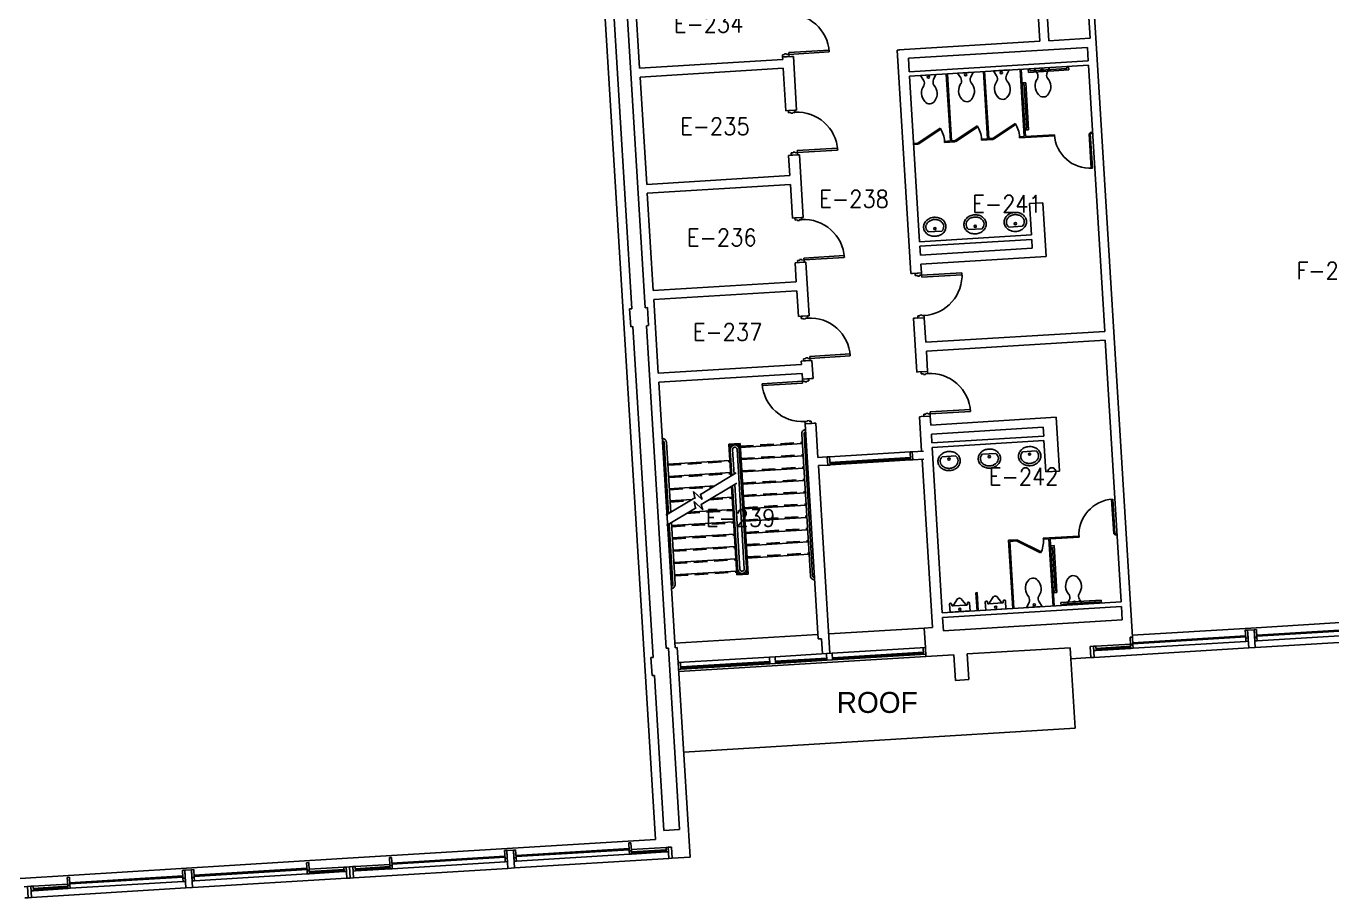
# Model space of a CAD drawing. Header units: inches. Extents: x 0 to 15110, y -1099 to 7181.
# Drawn here: x 8806 to 9971, y 5252 to 6030 of the extents above; entities that cross this region are included whole.
import ezdxf
from ezdxf.enums import TextEntityAlignment as Align

# ---------------------------------------------------------------- set-up
doc = ezdxf.new("R2010")
doc.units = ezdxf.units.IN
doc.header["$LTSCALE"] = 48
doc.header["$MEASUREMENT"] = 0
doc.linetypes.add('HIDDEN', pattern=[0.375, 0.25, -0.125])
doc.layers.get('0').update_dxf_attribs({"linetype": 'CONTINUOUS'})
for name, color, linetype in [('A-DOOR', 5, 'CONTINUOUS'), ('A-FLOR-STRS', 4, 'CONTINUOUS'), ('A-FURN', 6, 'CONTINUOUS'), ('A-GLAZ', 1, 'CONTINUOUS'), ('A-GLAZ-DETL', 5, 'CONTINUOUS'), ('A-ROOF', 5, 'CONTINUOUS'), ('A-TEXT', 3, 'CONTINUOUS'), ('A-WALL', 7, 'CONTINUOUS'), ('A-WALL-SILL', 3, 'CONTINUOUS'), ('SP-RMNO', 7, 'CONTINUOUS'), ('SP-ROOM', 7, 'CONTINUOUS'), ('SP-ROOMF', 7, 'CONTINUOUS')]:
    doc.layers.add(name, color=color, linetype=linetype)
doc.layers.get('0').off()
doc.layers.get('SP-ROOM').off()
doc.layers.get('SP-ROOMF').off()
doc.styles.add('ARCH', font='arch.shx')
doc.styles.add('ROMANS', font='ROMANS', dxfattribs={"width": 0.78})

# ---------------------------------------------------------------- blocks, each defined once
blk = doc.blocks.new('FMGRM1')
at = {"style": 'ROMANS', "width": 0.9}
for tag, p in [('DATA1', (0, -0.284)), ('DATA2', (0, -0.443)), ('DATA3', (0, -0.602)), ('DATA4', (0, -0.762)), ('DATA5', (0, -0.921))]:
    blk.add_attdef(tag, text='', height=0.117, dxfattribs=at).set_placement(p, align=Align.CENTER)
at = {"layer": 'SP-RMNO', "style": 'ROMANS', "width": 0.9}
blk.add_attdef('RMNUMB', text='', height=0.16, dxfattribs=at).set_placement((0, 0), align=Align.MIDDLE)

msp = doc.modelspace()

# ---------------------------------------------------------------- linework, layer by layer
at = {"layer": 'A-DOOR', "linetype": 'Continuous'}
for p, q in [((9481, 6004.7), (9482.9, 6004.8)), ((9481.1, 6002.7), (9481, 6004.7)), ((9486.8, 6003), (9481.1, 6002.7)), ((9482.8, 6005.4), (9484.7, 6005.5)), ((9482.9, 6004.8), (9482.8, 6005.4)), ((9484.7, 6005.5), (9484.8, 6004.9)), ((9484.8, 6004.9), (9486.7, 6005)), ((9522.5, 6008.9), (9486.6, 6006.7)), ((9486.6, 6006.7), (9486.7, 6005)), ((9486.7, 6005), (9522.6, 6007.2)), ((9486.7, 6005), (9486.8, 6003)), ((9522.6, 6007.2), (9522.5, 6008.9)), ((9492, 5955.2), (9486.3, 5954.9)), ((9486.3, 5954.9), (9486.4, 5952.9)), ((9486.4, 5952.9), (9488.3, 5953)), ((9488.3, 5953), (9488.3, 5952.4)), ((9488.3, 5952.4), (9490.2, 5952.5)), ((9490.2, 5953.1), (9492.1, 5953.2)), ((9490.2, 5952.5), (9490.2, 5953.1)), ((9492.1, 5953.2), (9492, 5955.2)), ((9601.7, 5925.9), (9621.7, 5939.1)), ((9602.2, 5925), (9622.3, 5938.3)), ((9634.7, 5927.9), (9654.7, 5941.1)), ((9635.3, 5927.1), (9655.3, 5940.3)), ((9668.6, 5930), (9688.6, 5943.2)), ((9669.1, 5929.1), (9689.1, 5942.4)), ((9755.7, 5934.3), (9754.7, 5934.2)), ((9756.6, 5903.3), (9754.7, 5934.2)), ((9757.6, 5903.4), (9755.7, 5934.3)), ((9530.1, 5921.2), (9494.2, 5919.1)), ((9530.2, 5919.5), (9530.1, 5921.2)), ((9602.2, 5925), (9601.7, 5925.9)), ((9635.3, 5927.1), (9634.7, 5927.9)), ((9669.1, 5929.1), (9668.6, 5930)), ((9488.6, 5917), (9490.5, 5917.1)), ((9488.7, 5915), (9488.6, 5917)), ((9494.4, 5915.3), (9488.7, 5915)), ((9490.5, 5917.7), (9492.3, 5917.8)), ((9490.5, 5917.1), (9490.5, 5917.7)), ((9492.3, 5917.8), (9492.4, 5917.2)), ((9492.4, 5917.2), (9494.3, 5917.3)), ((9494.2, 5919.1), (9494.3, 5917.3)), ((9494.3, 5917.3), (9530.2, 5919.5)), ((9494.3, 5917.3), (9494.4, 5915.3)), ((9497.9, 5859.4), (9492.1, 5859.1)), ((9492.1, 5859.1), (9492.2, 5857.1)), ((9492.2, 5857.1), (9494.2, 5857.2)), ((9494.2, 5857.2), (9494.2, 5856.6)), ((9494.2, 5856.6), (9496.1, 5856.7)), ((9496, 5857.3), (9498, 5857.4)), ((9496.1, 5856.7), (9496, 5857.3)), ((9498, 5857.4), (9497.9, 5859.4)), ((9494.4, 5821.1), (9496.4, 5821.2)), ((9494.6, 5819.1), (9494.4, 5821.1)), ((9500.3, 5819.5), (9494.6, 5819.1)), ((9496.3, 5821.9), (9498.2, 5822)), ((9496.4, 5821.2), (9496.3, 5821.9)), ((9498.2, 5822), (9498.2, 5821.4)), ((9498.2, 5821.4), (9500.2, 5821.5)), ((9536, 5825.4), (9500.1, 5823.2)), ((9500.1, 5823.2), (9500.2, 5821.5)), ((9500.2, 5821.5), (9536.1, 5823.7)), ((9500.2, 5821.5), (9500.3, 5819.5)), ((9536.1, 5823.7), (9536, 5825.4)), ((9605.1, 5809.9), (9599.3, 5809.5)), ((9599.3, 5809.5), (9599.5, 5807.5)), ((9599.5, 5807.5), (9601.4, 5807.6)), ((9601.4, 5807.6), (9601.4, 5807)), ((9601.4, 5807), (9603.3, 5807.1)), ((9603.3, 5807.8), (9605.2, 5807.9)), ((9603.3, 5807.1), (9603.3, 5807.8)), ((9605.2, 5807.9), (9605.1, 5809.9)), ((9605.2, 5807.9), (9641.1, 5810.1)), ((9605.3, 5806.1), (9605.2, 5807.9)), ((9641.2, 5808.3), (9605.3, 5806.1)), ((9641.1, 5810.1), (9641.2, 5808.3)), ((9503.2, 5771.6), (9497.5, 5771.2)), ((9497.5, 5771.2), (9497.6, 5769.2)), ((9501.4, 5769.5), (9503.3, 5769.6)), ((9501.5, 5768.8), (9501.4, 5769.5)), ((9503.3, 5769.6), (9503.2, 5771.6)), ((9601.7, 5771.6), (9603.6, 5771.7)), ((9601.8, 5769.6), (9601.7, 5771.6)), ((9607.5, 5769.9), (9601.8, 5769.6)), ((9603.6, 5772.3), (9605.4, 5772.4)), ((9603.6, 5771.7), (9603.6, 5772.3)), ((9605.4, 5772.4), (9605.5, 5771.8)), ((9605.5, 5771.8), (9607.4, 5771.9)), ((9607.4, 5771.9), (9607.5, 5769.9)), ((9497.6, 5769.2), (9499.5, 5769.3)), ((9499.5, 5769.3), (9499.6, 5768.7)), ((9499.6, 5768.7), (9501.5, 5768.8)), ((9541.4, 5737.6), (9505.4, 5735.4)), ((9505.4, 5735.4), (9505.5, 5733.6)), ((9505.5, 5733.6), (9541.5, 5735.8)), ((9541.5, 5735.8), (9541.4, 5737.6)), ((9499.8, 5733.3), (9501.7, 5733.4)), ((9499.9, 5731.3), (9499.8, 5733.3)), ((9505.7, 5731.7), (9499.9, 5731.3)), ((9501.7, 5734), (9503.6, 5734.2)), ((9501.7, 5733.4), (9501.7, 5734)), ((9503.6, 5734.2), (9503.6, 5733.5)), ((9503.6, 5733.5), (9505.5, 5733.6)), ((9505.5, 5733.6), (9505.7, 5731.7)), ((9498.8, 5713.2), (9462.8, 5711)), ((9463, 5709.3), (9498.9, 5711.4)), ((9498.7, 5715.2), (9504.4, 5715.5)), ((9498.8, 5713.2), (9498.7, 5715.2)), ((9500.7, 5713.3), (9498.8, 5713.2)), ((9498.9, 5711.4), (9498.8, 5713.2)), ((9500.8, 5712.7), (9500.7, 5713.3)), ((9502.6, 5712.8), (9500.8, 5712.7)), ((9504.5, 5713.5), (9502.6, 5713.4)), ((9502.6, 5713.4), (9502.6, 5712.8)), ((9504.4, 5715.5), (9504.5, 5713.5)), ((9610.4, 5722), (9604.7, 5721.7)), ((9604.7, 5721.7), (9604.8, 5719.7)), ((9604.8, 5719.7), (9606.8, 5719.8)), ((9606.8, 5719.8), (9606.8, 5719.2)), ((9606.8, 5719.2), (9608.7, 5719.3)), ((9608.6, 5719.9), (9610.6, 5720)), ((9608.7, 5719.3), (9608.6, 5719.9)), ((9610.6, 5720), (9610.4, 5722)), ((9462.8, 5711), (9463, 5709.3)), ((9648.6, 5688), (9612.7, 5685.8)), ((9648.7, 5686.3), (9648.6, 5688)), ((9502.9, 5677.4), (9501, 5677.3)), ((9501, 5677.3), (9501.1, 5675.3)), ((9504.7, 5678.1), (9502.9, 5678)), ((9502.9, 5678), (9502.9, 5677.4)), ((9504.8, 5677.5), (9504.7, 5678.1)), ((9506.7, 5677.6), (9504.8, 5677.5)), ((9506.8, 5675.6), (9506.7, 5677.6)), ((9607, 5683.7), (9609, 5683.9)), ((9607.2, 5681.8), (9607, 5683.7)), ((9612.9, 5682.1), (9607.2, 5681.8)), ((9608.9, 5684.5), (9610.8, 5684.6)), ((9609, 5683.9), (9608.9, 5684.5)), ((9610.8, 5684.6), (9610.8, 5684)), ((9610.8, 5684), (9612.8, 5684.1)), ((9612.7, 5685.8), (9612.8, 5684.1)), ((9612.8, 5684.1), (9648.7, 5686.3)), ((9612.8, 5684.1), (9612.9, 5682.1)), ((9501.1, 5675.3), (9506.8, 5675.6)), ((9774.7, 5607.8), (9776.6, 5576.9)), ((9775.7, 5607.9), (9777.6, 5577)), ((9690.3, 5571.5), (9689.9, 5570.6)), ((9690.3, 5571.5), (9711.8, 5560.8)), ((9777.6, 5577), (9776.6, 5576.9)), ((9689.9, 5570.6), (9711.4, 5559.9))]:
    msp.add_line(p, q, dxfattribs=at)
for centre, radius, start, end in [((9601.7, 5925.9), 24, 3.5, 33.5), ((9634.7, 5927.9), 24, 3.5, 33.5), ((9668.6, 5930), 24, 3.5, 33.5), ((9755.6, 5935.3), 32, 183.5037, 273.5), ((9777.6, 5576), 32, 93.5, 183.4963)]:
    msp.add_arc(centre, radius, start, end, dxfattribs=at)
at = {"layer": 'A-DOOR', "linetype": 'Continuous', "extrusion": (0, 0, -1)}
msp.add_ellipse((9486.7, 6005), major_axis=(-25.5, 25.5), ratio=1, start_param=0.724312, end_param=2.295108, dxfattribs=at)
at = {"layer": 'A-DOOR', "linetype": 'Continuous'}
for centre, major_axis, ratio, start_param, end_param in [((9494.3, 5917.3), (25.5, 25.5), 1, 5.558874, 7.12967), ((9500.2, 5821.5), (-25.5, 25.5), 1, 3.988077, 5.558874), ((9605.2, 5807.9), (-25.5, 25.5), 1, 2.417281, 3.988077), ((9505.5, 5733.6), (25.5, 25.5), 1, 5.558874, 7.12967), ((9612.8, 5684.1), (-25.5, 25.5), 1, 3.988077, 5.558874), ((9498.8, 5713.2), (25.5, 25.5), 1, 2.417281, 3.988077), ((9689.9, 5570.6), (18.7, -15.1), 0.999688, 0.218166, 0.741765)]:
    msp.add_ellipse(centre, major_axis=major_axis, ratio=ratio, start_param=start_param, end_param=end_param, dxfattribs=at)
at = {"layer": 'A-FLOR-STRS', "linetype": 'Continuous'}
for p, q in [((9498.2, 5666.1), (9505.9, 5539.3)), ((9500.2, 5666.2), (9507.9, 5539.4)), ((9379.3, 5594.9), (9375.4, 5658.6)), ((9381.2, 5596), (9377.4, 5658.7)), ((9443.1, 5657.7), (9433.1, 5657.1)), ((9434.8, 5628.3), (9433.1, 5657.1)), ((9442.1, 5656.6), (9434.1, 5656.1)), ((9435.8, 5628.9), (9434.1, 5656.1)), ((9442.1, 5656.6), (9449.1, 5541.8)), ((9443.1, 5657.7), (9450.2, 5540.9)), ((9443.3, 5654.2), (9498.7, 5657.6)), ((9500.7, 5657.7), (9502.2, 5657.8)), ((9378.6, 5639.2), (9434, 5642.6)), ((9437.7, 5630.1), (9436.4, 5652.3)), ((9440.4, 5652.5), (9446.9, 5545.7)), ((9444, 5643.2), (9499.3, 5646.6)), ((9501.3, 5646.7), (9502.8, 5646.8)), ((9375.1, 5639), (9376.6, 5639.1)), ((9379.2, 5628.2), (9434.6, 5631.6)), ((9439.7, 5631.3), (9407.9, 5612.1)), ((9444.6, 5632.2), (9500, 5635.6)), ((9502, 5635.7), (9503.5, 5635.8)), ((9375.8, 5628), (9377.2, 5628.1)), ((9379.9, 5617.3), (9420.6, 5619.7)), ((9440.3, 5622.2), (9408.4, 5603.1)), ((9440.2, 5540.3), (9435.4, 5619.3)), ((9441.2, 5541.4), (9436.4, 5619.9)), ((9442.9, 5545.5), (9438.3, 5621)), ((9445.3, 5621.3), (9500.7, 5624.6)), ((9502.7, 5624.8), (9504.2, 5624.9)), ((9376.4, 5617), (9377.9, 5617.1)), ((9402.8, 5609), (9376.9, 5593.5)), ((9380.6, 5606.3), (9400.2, 5607.5)), ((9417.5, 5608.5), (9436, 5609.7)), ((9446, 5610.3), (9501.4, 5613.7)), ((9503.4, 5613.8), (9504.9, 5613.9)), ((9377.1, 5606.1), (9378.6, 5606.2)), ((9403.4, 5600), (9377.5, 5584.4)), ((9377.8, 5595.1), (9379.9, 5595.2)), ((9397.2, 5596.3), (9436.7, 5598.7)), ((9446.6, 5599.3), (9502, 5602.7)), ((9504, 5602.8), (9505.5, 5602.9)), ((9378.4, 5584.1), (9379.9, 5584.2)), ((9383.1, 5531.8), (9379.8, 5585.8)), ((9385.1, 5531.9), (9381.8, 5587)), ((9381.9, 5584.3), (9437.3, 5587.7)), ((9447.3, 5588.3), (9502.7, 5591.7)), ((9504.7, 5591.8), (9506.2, 5591.9)), ((9379.1, 5573.1), (9380.6, 5573.2)), ((9382.6, 5573.3), (9438, 5576.7)), ((9448, 5577.3), (9503.4, 5580.7)), ((9505.4, 5580.9), (9506.9, 5580.9)), ((9379.8, 5562.1), (9381.3, 5562.2)), ((9383.3, 5562.4), (9438.7, 5565.8)), ((9448.7, 5566.4), (9504, 5569.7)), ((9506, 5569.9), (9507.5, 5570)), ((9380.5, 5551.2), (9381.9, 5551.3)), ((9383.9, 5551.4), (9439.3, 5554.8)), ((9449.3, 5555.4), (9504.7, 5558.8)), ((9506.7, 5558.9), (9508.2, 5559)), ((9381.1, 5540.2), (9382.6, 5540.3)), ((9384.6, 5540.4), (9440, 5543.8)), ((9440.2, 5540.3), (9450.2, 5540.9)), ((9441.2, 5541.4), (9449.1, 5541.8))]:
    msp.add_line(p, q, dxfattribs=at)
at = {"layer": 'A-FLOR-STRS', "linetype": 'HIDDEN'}
for p, q in [((9443.2, 5655.2), (9498.6, 5658.6)), ((9500.6, 5658.7), (9502.1, 5658.8)), ((9378.6, 5638.2), (9434, 5641.6)), ((9443.9, 5644.2), (9499.3, 5647.6)), ((9501.3, 5647.7), (9502.8, 5647.8)), ((9375.1, 5638), (9376.6, 5638.1)), ((9379.3, 5627.2), (9434.7, 5630.6)), ((9444.6, 5633.2), (9500, 5636.6)), ((9502, 5636.7), (9503.5, 5636.8)), ((9375.8, 5627), (9377.3, 5627.1)), ((9380, 5616.3), (9418.7, 5618.6)), ((9445.2, 5622.3), (9500.6, 5625.6)), ((9502.6, 5625.8), (9504.1, 5625.9)), ((9376.5, 5616), (9378, 5616.1)), ((9380.6, 5605.3), (9398.4, 5606.4)), ((9415.7, 5607.4), (9436, 5608.7)), ((9445.9, 5611.3), (9501.3, 5614.7)), ((9503.3, 5614.8), (9504.8, 5614.9)), ((9377.2, 5605.1), (9378.7, 5605.2)), ((9395.3, 5595.2), (9436.7, 5597.7)), ((9446.6, 5600.3), (9502, 5603.7)), ((9504, 5603.8), (9505.5, 5603.9)), ((9378.5, 5583.1), (9380, 5583.2)), ((9382, 5583.3), (9437.4, 5586.7)), ((9447.2, 5589.3), (9502.6, 5592.7)), ((9504.6, 5592.8), (9506.1, 5592.9)), ((9379.2, 5572.1), (9380.7, 5572.2)), ((9382.7, 5572.3), (9438.1, 5575.7)), ((9447.9, 5578.3), (9503.3, 5581.7)), ((9505.3, 5581.8), (9506.8, 5581.9)), ((9379.8, 5561.2), (9381.3, 5561.2)), ((9383.3, 5561.4), (9438.7, 5564.8)), ((9448.6, 5567.4), (9504, 5570.7)), ((9449.3, 5556.4), (9504.7, 5559.8)), ((9506, 5570.9), (9507.5, 5571)), ((9506.7, 5559.9), (9508.2, 5560)), ((9380.5, 5550.2), (9382, 5550.3)), ((9384, 5550.4), (9439.4, 5553.8)), ((9381.2, 5539.2), (9382.7, 5539.3)), ((9384.7, 5539.4), (9440.1, 5542.8))]:
    msp.add_line(p, q, dxfattribs=at)
at = {"layer": 'A-FLOR-STRS', "color": 3, "linetype": 'Continuous'}
for p, q in [((9409.3, 5607.5), (9401.6, 5614.9)), ((9401.6, 5614.9), (9402.8, 5609)), ((9407.9, 5612.1), (9409.3, 5607.5)), ((9409.8, 5598.5), (9402.2, 5605.9)), ((9402.2, 5605.9), (9403.4, 5600)), ((9408.4, 5603.1), (9409.8, 5598.5))]:
    msp.add_line(p, q, dxfattribs=at)
at = {"layer": 'A-FLOR-STRS', "linetype": 'Continuous'}
for centre, radius, start, end in [((9501.6, 5666.3), 3.5, 93.5, 183.5009), ((9501.6, 5666.3), 1.5, 93.5, 183.502), ((9373.9, 5658.5), 3.5, 3.4985, 93.5), ((9373.9, 5658.5), 1.5, 3.4977, 93.5), ((9438.4, 5652.4), 4, 3.5, 183.5), ((9438.4, 5652.4), 2, 3.5, 183.5), ((9444.9, 5545.6), 4, 183.5, 3.5), ((9444.9, 5545.6), 2, 183.5, 3.5), ((9509.4, 5539.5), 3.5, 183.4991, 273.5), ((9509.4, 5539.5), 1.5, 183.5, 273.5), ((9381.6, 5531.7), 1.5, 273.2133, 3.5), ((9381.6, 5531.7), 3.5, 273.2133, 3.5)]:
    msp.add_arc(centre, radius, start, end, dxfattribs=at)
at = {"layer": 'A-FLOR-STRS', "color": 3, "linetype": 'Continuous'}
for p in [(9402.8, 5609), (9407.9, 5612.1), (9403.4, 5600), (9408.4, 5603.1)]:
    msp.add_point(p, dxfattribs=at)
at = {"layer": 'A-FURN', "linetype": 'Continuous'}
for p, q in [((9683.2, 5991.2), (9669.2, 5990.3)), ((9683.2, 5991.2), (9681, 5986.5)), ((9700.6, 5988.9), (9700.4, 5991.8)), ((9736.5, 5991.1), (9700.6, 5988.9)), ((9702, 5990.4), (9701.9, 5991.9)), ((9734.9, 5992.5), (9702, 5990.4)), ((9705.5, 5992.5), (9719.4, 5993.4)), ((9705.5, 5992.5), (9708.2, 5988.2)), ((9719.4, 5993.4), (9717.2, 5988.8)), ((9734.8, 5994), (9734.9, 5992.5)), ((9736.3, 5994), (9736.5, 5991.1)), ((9618, 5987.2), (9604.1, 5986.3)), ((9604.1, 5986.3), (9606.8, 5982)), ((9618, 5987.2), (9615.8, 5982.6)), ((9651.3, 5989.2), (9637.3, 5988.4)), ((9637.3, 5988.4), (9640.1, 5984)), ((9651.3, 5989.2), (9649, 5984.6)), ((9669.2, 5990.3), (9672, 5986)), ((9698.1, 5979.7), (9695.2, 5979.5)), ((9700.7, 5937.8), (9698.1, 5979.7)), ((9696.7, 5978.1), (9695.2, 5978)), ((9699.1, 5939.2), (9696.7, 5978.1)), ((9697.6, 5939.1), (9699.1, 5939.2)), ((9697.7, 5937.6), (9700.7, 5937.8)), ((9683, 5850.9), (9695.1, 5851.6)), ((9623.2, 5847.2), (9611.1, 5846.5)), ((9647.1, 5848.7), (9659.2, 5849.4)), ((9635.5, 5646.6), (9623.4, 5645.8)), ((9659.4, 5648), (9671.4, 5648.8)), ((9695.3, 5650.2), (9707.4, 5651)), ((9720.4, 5566.3), (9723.4, 5566.5)), ((9720.5, 5564.8), (9722, 5564.9)), ((9722, 5564.9), (9724.4, 5525.9)), ((9723.4, 5566.5), (9726, 5524.5)), ((9724.4, 5525.9), (9722.9, 5525.9)), ((9630.5, 5507), (9630, 5513.9)), ((9632, 5514.1), (9632.1, 5513.1)), ((9633.1, 5512.6), (9645.1, 5513.4)), ((9633.6, 5513.2), (9637.3, 5518.9)), ((9640.2, 5519.1), (9644.6, 5513.8)), ((9646.1, 5513.9), (9646, 5514.9)), ((9648, 5515), (9648.4, 5508.1)), ((9662.4, 5508.9), (9662, 5515.9)), ((9664, 5516), (9664, 5515)), ((9665.1, 5514.6), (9677, 5515.3)), ((9665.5, 5515.1), (9669.2, 5520.9)), ((9672.2, 5521), (9676.5, 5515.8)), ((9678, 5515.9), (9678, 5516.9)), ((9680, 5517), (9680.4, 5510)), ((9698.8, 5511.1), (9701.1, 5515.8)), ((9712.8, 5512), (9710, 5516.3)), ((9726, 5524.5), (9723, 5524.4)), ((9765.5, 5517.9), (9729.5, 5515.7)), ((9729.5, 5515.7), (9729.7, 5512.7)), ((9764.1, 5516.4), (9731.1, 5514.3)), ((9731.1, 5514.3), (9731.2, 5512.8)), ((9734.8, 5513.3), (9737, 5518)), ((9734.8, 5513.3), (9748.8, 5514.2)), ((9748.8, 5514.2), (9746, 5518.5)), ((9764.1, 5514.9), (9764.1, 5516.4)), ((9765.6, 5514.9), (9765.5, 5517.9)), ((9648.4, 5508.1), (9630.5, 5507)), ((9680.4, 5510), (9662.4, 5508.9)), ((9712.8, 5512), (9698.8, 5511.1))]:
    msp.add_line(p, q, dxfattribs=at)
for centre in [(9712.6, 5991), (9611.2, 5984.8), (9644.4, 5986.8), (9676.3, 5988.8), (9653, 5851.6), (9688.9, 5853.8), (9617, 5849.4), (9629.6, 5643.7), (9665.6, 5645.9), (9701.5, 5648.1), (9705.7, 5513.6), (9741.6, 5515.8), (9639.3, 5509.5), (9671.3, 5511.5)]:
    msp.add_circle(centre, 1, dxfattribs=at)
for centre, radius, start, end in [((9602.5, 5979.2), 5.15, 334.4454, 32.5546), ((9620.5, 5980.3), 5.15, 154.4454, 212.5546), ((9635.7, 5981.3), 5.15, 334.4454, 32.5546), ((9653.7, 5982.4), 5.15, 154.4454, 212.5546), ((9641.2, 5972.1), 11.1, 324.1924, 42.8076), ((9681.3, 5974.5), 11.1, 144.1924, 222.8076), ((9667.7, 5983.2), 5.15, 334.4454, 32.5546), ((9685.6, 5984.3), 5.15, 154.4454, 212.5546), ((9673.2, 5974), 11.1, 324.1924, 42.8076), ((9717.5, 5976.8), 11.1, 144.1924, 222.8076), ((9703.9, 5985.4), 5.15, 334.4454, 32.5546), ((9721.9, 5986.5), 5.15, 154.4454, 212.5546), ((9709.4, 5976.3), 11.1, 324.1924, 42.8076), ((9616.1, 5970.6), 11.1, 144.1924, 222.8076), ((9608, 5970.1), 11.1, 324.1924, 42.8076), ((9649.3, 5972.6), 11.1, 144.1924, 222.8076), ((9677.5, 5970.1), 5.3, 215.3908, 331.6092), ((9713.7, 5972.3), 5.3, 215.3908, 331.6092), ((9612.3, 5966.1), 5.3, 215.3908, 331.6092), ((9645.5, 5968.1), 5.3, 215.3908, 331.6092), ((9688.4, 5853.8), 10.1, 112.5435, 133.3056), ((9689, 5852.2), 11.8, 93.5, 112.5435), ((9689, 5852.2), 11.8, 74.4565, 93.5), ((9689.5, 5853.8), 10.1, 53.6944, 74.4565), ((9614.2, 5850.9), 7.29, 157.07, 183.5), ((9615.6, 5850.4), 8.75, 133.3056, 157.07), ((9614.2, 5850.9), 5.29, 157.07, 183.5), ((9615.6, 5850.4), 6.75, 133.3056, 157.07), ((9616.5, 5849.4), 10.1, 112.5435, 133.3056), ((9616.5, 5849.4), 8.08, 112.5435, 133.3056), ((9617.1, 5847.8), 11.8, 93.5, 112.5435), ((9617.1, 5847.8), 9.77, 93.5, 112.5435), ((9617.1, 5847.8), 11.8, 74.4565, 93.5), ((9617.1, 5847.8), 9.77, 74.4565, 93.5), ((9617.6, 5849.5), 8.08, 53.6944, 74.4565), ((9617.6, 5849.5), 10.1, 53.6944, 74.4565), ((9618.4, 5850.5), 6.75, 29.93, 53.6944), ((9618.4, 5850.5), 8.75, 29.93, 53.6944), ((9619.6, 5851.3), 5.29, 3.5, 29.93), ((9619.6, 5851.3), 5.29, 337.07, 3.5), ((9619.6, 5851.3), 7.29, 3.5, 29.93), ((9619.6, 5851.3), 7.29, 337.07, 3.5), ((9650.2, 5853.1), 7.29, 157.07, 183.5), ((9650.2, 5853.1), 7.29, 183.5, 209.93), ((9651.5, 5852.5), 8.75, 133.3056, 157.07), ((9650.2, 5853.1), 5.29, 157.07, 183.5), ((9650.2, 5853.1), 5.29, 183.5, 209.93), ((9651.5, 5852.5), 6.75, 133.3056, 157.07), ((9652.4, 5851.6), 10.1, 112.5435, 133.3056), ((9652.4, 5851.6), 8.08, 112.5435, 133.3056), ((9653.1, 5850), 11.8, 93.5, 112.5435), ((9653.1, 5850), 9.77, 93.5, 112.5435), ((9653.1, 5850), 11.8, 74.4565, 93.5), ((9653.1, 5850), 9.77, 74.4565, 93.5), ((9653.5, 5851.7), 8.08, 53.6944, 74.4565), ((9653.5, 5851.7), 10.1, 53.6944, 74.4565), ((9654.3, 5852.7), 6.75, 29.93, 53.6944), ((9654.2, 5854), 6.75, 317.1138, 337.07), ((9654.3, 5852.7), 8.75, 29.93, 53.6944), ((9655.6, 5853.5), 5.29, 3.5, 29.93), ((9655.6, 5853.5), 5.29, 337.07, 3.5), ((9655.6, 5853.5), 7.29, 3.5, 29.93), ((9655.6, 5853.5), 7.29, 337.07, 3.5), ((9686.1, 5855.3), 7.29, 157.07, 183.5), ((9686.1, 5855.3), 7.29, 183.5, 209.93), ((9687.4, 5854.7), 8.75, 133.3056, 157.07), ((9687.4, 5856), 8.75, 209.93, 233.6944), ((9686.1, 5855.3), 5.29, 157.07, 183.5), ((9686.1, 5855.3), 5.29, 183.5, 209.93), ((9687.4, 5854.7), 6.75, 133.3056, 157.07), ((9687.4, 5856), 6.75, 209.93, 229.8862), ((9688.4, 5853.8), 8.08, 112.5435, 133.3056), ((9689, 5852.2), 9.77, 93.5, 112.5435), ((9689, 5852.2), 9.77, 74.4565, 93.5), ((9689.5, 5853.8), 8.08, 53.6944, 74.4565), ((9690.2, 5854.9), 6.75, 29.93, 53.6944), ((9690.2, 5856.2), 6.75, 317.1138, 337.07), ((9690.2, 5854.9), 8.75, 29.93, 53.6944), ((9691.5, 5855.6), 5.29, 3.5, 29.93), ((9690.2, 5856.2), 8.75, 313.3056, 337.07), ((9691.5, 5855.6), 5.29, 337.07, 3.5), ((9691.5, 5855.6), 7.29, 3.5, 29.93), ((9691.5, 5855.6), 7.29, 337.07, 3.5), ((9614.2, 5850.9), 7.29, 183.5, 209.93), ((9615.5, 5851.7), 8.75, 209.93, 233.6944), ((9614.2, 5850.9), 5.29, 183.5, 209.93), ((9615.5, 5851.7), 6.75, 209.93, 229.8862), ((9616.3, 5852.7), 10.1, 233.6944, 254.4565), ((9616.7, 5854.4), 11.8, 254.4565, 273.5), ((9616.7, 5854.4), 11.8, 273.5, 292.5435), ((9617.4, 5852.8), 10.1, 292.5435, 313.3056), ((9618.3, 5851.8), 6.75, 317.1138, 337.07), ((9618.3, 5851.8), 8.75, 313.3056, 337.07), ((9651.4, 5853.8), 8.75, 209.93, 233.6944), ((9651.4, 5853.8), 6.75, 209.93, 229.8862), ((9652.2, 5854.9), 10.1, 233.6944, 254.4565), ((9652.7, 5856.6), 11.8, 254.4565, 273.5), ((9652.7, 5856.6), 11.8, 273.5, 292.5435), ((9653.3, 5855), 10.1, 292.5435, 313.3056), ((9654.2, 5854), 8.75, 313.3056, 337.07), ((9688.1, 5857.1), 10.1, 233.6944, 254.4565), ((9688.6, 5858.7), 11.8, 254.4565, 273.5), ((9688.6, 5858.7), 11.8, 273.5, 292.5435), ((9689.3, 5857.2), 10.1, 292.5435, 313.3056), ((9701.1, 5644.7), 10.1, 112.5435, 133.3056), ((9701.8, 5643.1), 11.8, 93.5, 112.5435), ((9701.8, 5643.1), 11.8, 74.4565, 93.5), ((9702.2, 5644.7), 10.1, 53.6944, 74.4565), ((9703, 5645.8), 8.75, 29.93, 53.6944), ((9627, 5641.8), 7.29, 157.07, 183.5), ((9627, 5641.8), 7.29, 183.5, 209.93), ((9628.4, 5641.2), 8.75, 133.3056, 157.07), ((9627, 5641.8), 5.29, 157.07, 183.5), ((9627, 5641.8), 5.29, 183.5, 209.93), ((9628.4, 5641.2), 6.75, 137.1138, 157.07), ((9629.3, 5640.3), 10.1, 112.5435, 133.3056), ((9629.9, 5638.7), 11.8, 93.5, 112.5435), ((9629.9, 5638.7), 11.8, 74.4565, 93.5), ((9630.4, 5640.4), 10.1, 53.6944, 74.4565), ((9631.2, 5641.4), 6.75, 29.93, 49.8862), ((9631.2, 5641.4), 8.75, 29.93, 53.6944), ((9632.4, 5642.1), 5.29, 3.5, 29.93), ((9632.4, 5642.1), 5.29, 337.07, 3.5), ((9632.4, 5642.1), 7.29, 3.5, 29.93), ((9632.4, 5642.1), 7.29, 337.07, 3.5), ((9663, 5644), 7.29, 157.07, 183.5), ((9663, 5644), 7.29, 183.5, 209.93), ((9664.3, 5643.4), 8.75, 133.3056, 157.07), ((9663, 5644), 5.29, 157.07, 183.5), ((9663, 5644), 5.29, 183.5, 209.93), ((9664.3, 5643.4), 6.75, 137.1138, 157.07), ((9665.2, 5642.5), 10.1, 112.5435, 133.3056), ((9664.2, 5644.7), 6.75, 209.93, 233.6944), ((9665.9, 5640.9), 11.8, 93.5, 112.5435), ((9665.9, 5640.9), 11.8, 74.4565, 93.5), ((9666.3, 5642.5), 10.1, 53.6944, 74.4565), ((9667.1, 5643.6), 6.75, 29.93, 49.8862), ((9667, 5644.9), 6.75, 313.3056, 337.07), ((9667.1, 5643.6), 8.75, 29.93, 53.6944), ((9668.4, 5644.3), 5.29, 3.5, 29.93), ((9667, 5644.9), 8.75, 313.3056, 337.07), ((9668.4, 5644.3), 5.29, 337.07, 3.5), ((9668.4, 5644.3), 7.29, 3.5, 29.93), ((9668.4, 5644.3), 7.29, 337.07, 3.5), ((9698.9, 5646.2), 7.29, 157.07, 183.5), ((9698.9, 5646.2), 7.29, 183.5, 209.93), ((9700.2, 5645.6), 8.75, 133.3056, 157.07), ((9700.2, 5646.9), 8.75, 209.93, 233.6944), ((9698.9, 5646.2), 5.29, 157.07, 183.5), ((9698.9, 5646.2), 5.29, 183.5, 209.93), ((9700.2, 5645.6), 6.75, 137.1138, 157.07), ((9700.2, 5646.9), 6.75, 209.93, 233.6944), ((9700.9, 5648), 8.08, 233.6944, 254.4565), ((9702, 5648.1), 8.08, 292.5435, 313.3056), ((9703, 5645.8), 6.75, 29.93, 49.8862), ((9703, 5647.1), 6.75, 313.3056, 337.07), ((9704.3, 5646.5), 5.29, 3.5, 29.93), ((9703, 5647.1), 8.75, 313.3056, 337.07), ((9704.3, 5646.5), 5.29, 337.07, 3.5), ((9704.3, 5646.5), 7.29, 3.5, 29.93), ((9704.3, 5646.5), 7.29, 337.07, 3.5), ((9628.3, 5642.5), 8.75, 209.93, 233.6944), ((9628.3, 5642.5), 6.75, 209.93, 233.6944), ((9629.1, 5643.6), 10.1, 233.6944, 254.4565), ((9629.1, 5643.6), 8.08, 233.6944, 254.4565), ((9629.5, 5645.2), 11.8, 254.4565, 273.5), ((9629.5, 5645.2), 9.77, 254.4565, 273.5), ((9629.5, 5645.2), 9.77, 273.5, 292.5435), ((9629.5, 5645.2), 11.8, 273.5, 292.5435), ((9630.2, 5643.7), 8.08, 292.5435, 313.3056), ((9630.2, 5643.7), 10.1, 292.5435, 313.3056), ((9631.1, 5642.7), 6.75, 313.3056, 337.07), ((9631.1, 5642.7), 8.75, 313.3056, 337.07), ((9664.2, 5644.7), 8.75, 209.93, 233.6944), ((9665, 5645.8), 10.1, 233.6944, 254.4565), ((9665, 5645.8), 8.08, 233.6944, 254.4565), ((9665.5, 5647.4), 11.8, 254.4565, 273.5), ((9665.5, 5647.4), 9.77, 254.4565, 273.5), ((9665.5, 5647.4), 9.77, 273.5, 292.5435), ((9665.5, 5647.4), 11.8, 273.5, 292.5435), ((9666.1, 5645.9), 8.08, 292.5435, 313.3056), ((9666.1, 5645.9), 10.1, 292.5435, 313.3056), ((9700.9, 5648), 10.1, 233.6944, 254.4565), ((9701.4, 5649.6), 11.8, 254.4565, 273.5), ((9701.4, 5649.6), 9.77, 254.4565, 273.5), ((9701.4, 5649.6), 9.77, 273.5, 292.5435), ((9701.4, 5649.6), 11.8, 273.5, 292.5435), ((9702, 5648.1), 10.1, 292.5435, 313.3056), ((9704.6, 5532.2), 5.3, 35.3908, 151.6092), ((9744.8, 5530.5), 11.1, 144.1924, 222.8076), ((9740.5, 5534.4), 5.3, 35.3908, 151.6092), ((9736.7, 5530), 11.1, 324.1924, 42.8076), ((9708.9, 5528.3), 11.1, 144.1924, 222.8076), ((9700.8, 5527.8), 11.1, 324.1924, 42.8076), ((9631, 5514), 1, 3.5, 183.5), ((9632.8, 5513.4), 0.791, 201.9349, 345.0651), ((9638.9, 5517), 2.5, 56.6301, 130.3699), ((9645.3, 5514.1), 0.791, 201.9349, 345.0651), ((9647, 5515), 1, 3.5, 183.5), ((9663, 5516), 1, 3.5, 183.5), ((9664.8, 5515.3), 0.791, 201.9349, 345.0651), ((9670.8, 5518.9), 2.5, 56.6301, 130.3699), ((9677.3, 5516.1), 0.791, 201.9349, 345.0651), ((9679, 5516.9), 1, 3.5, 183.5), ((9696.4, 5518), 5.15, 334.4454, 32.5546), ((9714.4, 5519.1), 5.15, 154.4454, 212.5546), ((9732.4, 5520.2), 5.15, 334.4454, 32.5546), ((9750.3, 5521.3), 5.15, 154.4454, 212.5546)]:
    msp.add_arc(centre, radius, start, end, dxfattribs=at)
at = {"layer": 'A-GLAZ', "linetype": 'Continuous'}
for p, q in [((9595.1, 5645), (9523.3, 5640.6)), ((9595.2, 5644), (9523.3, 5639.6)), ((9904.4, 5486.5), (10005.2, 5492.7)), ((9904.4, 5485.5), (10005.2, 5491.7)), ((9791.6, 5478.6), (9760.7, 5476.7)), ((9793.6, 5479.8), (9894.4, 5485.9)), ((9793.6, 5478.8), (9894.5, 5484.9)), ((9894.7, 5480.9), (9793.9, 5474.8)), ((10005.5, 5487.7), (9904.7, 5481.5)), ((9469.4, 5466.9), (9387.9, 5462)), ((9520.3, 5470.1), (9474.4, 5467.3)), ((9608.5, 5475.5), (9525.3, 5470.4)), ((9525.5, 5466.4), (9606.8, 5471.3)), ((9525.6, 5465.4), (9606.8, 5470.3)), ((9608.9, 5469.5), (9525.6, 5464.4)), ((9760.8, 5474.7), (9791.8, 5476.6)), ((9760.9, 5473.8), (9791.8, 5475.6)), ((9791.9, 5474.6), (9760.9, 5472.8)), ((9390.1, 5458.1), (9469.6, 5462.9)), ((9390.2, 5457.1), (9469.7, 5462)), ((9469.7, 5461), (9390.3, 5456.1)), ((9474.6, 5463.3), (9520.5, 5466.1)), ((9474.7, 5462.3), (9520.6, 5465.1)), ((9520.7, 5464.1), (9474.7, 5461.3)), ((9243.2, 5289.8), (9344, 5296)), ((9243.2, 5288.8), (9344, 5295)), ((9346, 5295.1), (9377, 5297)), ((9377.1, 5295), (9346.1, 5293.1)), ((9377.1, 5294), (9346.2, 5292.1)), ((9346.3, 5291.1), (9377.2, 5293)), ((9130.4, 5281.9), (9099.5, 5280)), ((9099.6, 5278), (9130.5, 5279.9)), ((9132.4, 5283), (9233.2, 5289.2)), ((9132.4, 5282), (9233.2, 5288.2)), ((9233.5, 5284.2), (9132.7, 5278)), ((9344.3, 5291), (9243.5, 5284.8)), ((8844.9, 5265.4), (8945.7, 5271.6)), ((8845, 5264.4), (8945.8, 5270.6)), ((8955.7, 5272.2), (9056.5, 5278.4)), ((8955.7, 5271.2), (9056.6, 5277.4)), ((9056.8, 5273.4), (8956, 5267.2)), ((9058.6, 5277.5), (9089.5, 5279.4)), ((9089.6, 5277.4), (9058.7, 5275.5)), ((9089.7, 5276.4), (9058.7, 5274.5)), ((9058.8, 5273.5), (9089.7, 5275.4)), ((9099.7, 5277), (9130.6, 5278.9)), ((9130.7, 5277.9), (9099.7, 5276)), ((8843, 5264.3), (8812, 5262.4)), ((8812.1, 5260.4), (8843.1, 5262.3)), ((8812.2, 5259.4), (8843.1, 5261.3)), ((8843.2, 5260.3), (8812.3, 5258.4)), ((8946, 5266.6), (8845.2, 5260.5))]:
    msp.add_line(p, q, dxfattribs=at)
at = {"layer": 'A-GLAZ-DETL', "linetype": 'Continuous'}
for p, q in [((9520.9, 5645.7), (9522.9, 5645.8)), ((9520.9, 5645.7), (9521.4, 5638.4)), ((9522.9, 5645.8), (9523.4, 5638.6)), ((9594.8, 5650.2), (9596.8, 5650.3)), ((9595.2, 5643), (9594.8, 5650.2)), ((9595.2, 5643), (9597.2, 5643.1)), ((9597.2, 5643.1), (9596.8, 5650.3)), ((9521.4, 5638.4), (9523.4, 5638.4)), ((9894.1, 5490.9), (9896.1, 5491)), ((9894.5, 5483.9), (9894.1, 5490.9)), ((9896.1, 5491), (9896.5, 5484)), ((9902.1, 5491.4), (9904.1, 5491.5)), ((9902.5, 5484.4), (9902.1, 5491.4)), ((9904.1, 5491.5), (9904.5, 5484.5)), ((9791.3, 5484.6), (9793.3, 5484.7)), ((9791.7, 5477.6), (9791.3, 5484.6)), ((9793.6, 5478.8), (9791.6, 5478.6)), ((9793.3, 5484.7), (9793.7, 5477.8)), ((9896.5, 5484), (9894.5, 5483.9)), ((9896.5, 5484), (9894.5, 5483.9)), ((9894.5, 5483.9), (9894.7, 5480.9)), ((9894.7, 5480.9), (9896.7, 5481.1)), ((9896.7, 5481.1), (9896.5, 5484)), ((9904.5, 5484.5), (9902.5, 5484.4)), ((9904.5, 5484.5), (9902.5, 5484.4)), ((9902.5, 5484.4), (9902.7, 5481.4)), ((9902.7, 5481.4), (9904.7, 5481.5)), ((9904.7, 5481.5), (9904.5, 5484.5)), ((9469.4, 5466.9), (9474.4, 5467.3)), ((9469.4, 5466.9), (9469.7, 5461)), ((9474.4, 5467.3), (9474.7, 5461.3)), ((9520.3, 5470.1), (9525.3, 5470.4)), ((9520.3, 5470.1), (9520.7, 5464.1)), ((9525.3, 5470.4), (9525.6, 5464.4)), ((9606.5, 5475.3), (9608.5, 5475.5)), ((9606.5, 5475.3), (9606.9, 5469.4)), ((9606.9, 5469.4), (9608.9, 5469.5)), ((9760.7, 5476.7), (9758.7, 5476.6)), ((9758.7, 5476.6), (9759, 5472.6)), ((9759, 5472.6), (9760.9, 5472.8)), ((9760.9, 5472.8), (9760.7, 5476.7)), ((9793.7, 5477.8), (9791.7, 5477.6)), ((9791.7, 5477.6), (9791.9, 5474.6)), ((9791.9, 5474.6), (9793.9, 5474.8)), ((9793.9, 5474.8), (9793.7, 5477.8)), ((9387.9, 5462), (9389.9, 5462.1)), ((9388.3, 5456), (9390.3, 5456.1)), ((9389.9, 5462.1), (9390.3, 5456.1)), ((9474.7, 5461.3), (9469.7, 5461)), ((9520.7, 5464.1), (9525.6, 5464.4)), ((9232.9, 5294.2), (9234.9, 5294.3)), ((9233.3, 5287.2), (9232.9, 5294.2)), ((9234.9, 5294.3), (9235.3, 5287.3)), ((9240.8, 5294.7), (9242.8, 5294.8)), ((9241.3, 5287.7), (9240.8, 5294.7)), ((9242.8, 5294.8), (9243.3, 5287.8)), ((9345.7, 5301.1), (9343.7, 5301)), ((9343.7, 5301), (9344.1, 5294)), ((9344.1, 5294), (9346.1, 5294.1)), ((9344.1, 5294), (9346.1, 5294.1)), ((9344.3, 5291), (9344.1, 5294)), ((9346.1, 5294.1), (9345.7, 5301.1)), ((9346.1, 5294.1), (9346.3, 5291.1)), ((9377, 5297), (9379, 5297.1)), ((9377.2, 5293), (9377, 5297)), ((9379.2, 5293.1), (9377.2, 5293)), ((9379, 5297.1), (9379.2, 5293.1)), ((9058.2, 5283.5), (9056.2, 5283.4)), ((9056.2, 5283.4), (9056.6, 5276.4)), ((9058.6, 5276.5), (9058.2, 5283.5)), ((9099.5, 5280), (9097.5, 5279.9)), ((9097.5, 5279.9), (9097.7, 5275.9)), ((9099.7, 5276), (9099.5, 5280)), ((9130.1, 5287.9), (9132.1, 5288)), ((9130.5, 5280.9), (9130.1, 5287.9)), ((9132.5, 5281), (9130.5, 5280.9)), ((9132.5, 5281), (9130.5, 5280.9)), ((9130.5, 5280.9), (9130.7, 5277.9)), ((9132.1, 5288), (9132.5, 5281)), ((9132.7, 5278), (9132.5, 5281)), ((9235.3, 5287.3), (9233.3, 5287.2)), ((9235.3, 5287.3), (9233.3, 5287.2)), ((9233.3, 5287.2), (9233.5, 5284.2)), ((9233.5, 5284.2), (9235.5, 5284.3)), ((9235.5, 5284.3), (9235.3, 5287.3)), ((9243.3, 5287.8), (9241.3, 5287.7)), ((9243.3, 5287.8), (9241.3, 5287.7)), ((9241.3, 5287.7), (9241.5, 5284.7)), ((9241.5, 5284.7), (9243.5, 5284.8)), ((9243.5, 5284.8), (9243.3, 5287.8)), ((9346.3, 5291.1), (9344.3, 5291)), ((8842.6, 5270.3), (8844.6, 5270.4)), ((8843, 5263.3), (8842.6, 5270.3)), ((8844.6, 5270.4), (8845, 5263.4)), ((8945.4, 5276.6), (8947.4, 5276.7)), ((8945.8, 5269.6), (8945.4, 5276.6)), ((8947.8, 5269.7), (8945.8, 5269.6)), ((8947.8, 5269.7), (8945.8, 5269.6)), ((8945.8, 5269.6), (8946, 5266.6)), ((8947.4, 5276.7), (8947.8, 5269.7)), ((8948, 5266.7), (8947.8, 5269.7)), ((8953.4, 5277.1), (8955.4, 5277.2)), ((8953.8, 5270.1), (8953.4, 5277.1)), ((8955.8, 5270.2), (8953.8, 5270.1)), ((8955.8, 5270.2), (8953.8, 5270.1)), ((8953.8, 5270.1), (8954, 5267.1)), ((8955.4, 5277.2), (8955.8, 5270.2)), ((8956, 5267.2), (8955.8, 5270.2)), ((9056.6, 5276.4), (9058.6, 5276.5)), ((9056.6, 5276.4), (9058.6, 5276.5)), ((9056.8, 5273.4), (9056.6, 5276.4)), ((9058.8, 5273.5), (9056.8, 5273.4)), ((9058.6, 5276.5), (9058.8, 5273.5)), ((9089.5, 5279.4), (9091.5, 5279.5)), ((9089.7, 5275.4), (9089.5, 5279.4)), ((9091.7, 5275.5), (9089.7, 5275.4)), ((9091.5, 5279.5), (9091.7, 5275.5)), ((9097.7, 5275.9), (9099.7, 5276)), ((9130.7, 5277.9), (9132.7, 5278)), ((8812, 5262.4), (8810, 5262.3)), ((8810, 5262.3), (8810.3, 5258.3)), ((8810.3, 5258.3), (8812.3, 5258.4)), ((8812.3, 5258.4), (8812, 5262.4)), ((8845, 5263.4), (8843, 5263.3)), ((8845, 5263.4), (8843, 5263.3)), ((8843, 5263.3), (8843.2, 5260.3)), ((8843.2, 5260.3), (8845.2, 5260.5)), ((8845.2, 5260.5), (8845, 5263.4)), ((8946, 5266.6), (8948, 5266.7)), ((8954, 5267.1), (8956, 5267.2))]:
    msp.add_line(p, q, dxfattribs=at)
at = {"layer": 'A-ROOF', "linetype": 'Continuous'}
for p in [(9738.4, 5465.4), (9392.8, 5382.1)]:
    msp.add_line(p, (9742.1, 5403.5), dxfattribs=at)
at = {"layer": 'A-WALL', "linetype": 'Continuous'}
for p, q in [((9718.6, 6017.2), (9712.9, 6111)), ((9710.6, 6016.7), (9705.3, 6104.5)), ((9367.5, 5304), (9319.1, 6094.9)), ((9346.5, 5778), (9327.6, 6087.4)), ((9358.5, 5778.8), (9340.4, 6074.2)), ((9349.1, 6064), (9353.4, 5992.8)), ((9755.6, 6019.4), (9753.2, 6057.4)), ((9760.6, 6019.7), (9758.5, 6052.7)), ((9584.9, 6009), (9710.6, 6016.7)), ((9718.6, 6017.2), (9755.6, 6019.4)), ((9793.3, 5484.7), (9760.6, 6019.7)), ((9481.1, 6002.6), (9489.1, 6003.1)), ((9481.2, 6000.6), (9481.1, 6002.6)), ((9489.1, 6003.1), (9490.7, 6003.2)), ((9493.6, 5955.3), (9490.7, 6003.2)), ((9583.3, 6008.9), (9584.9, 6009)), ((9595.5, 5809.3), (9583.3, 6008.9)), ((9593.4, 6001.5), (9753.1, 6011.3)), ((9753.8, 5999.3), (9753.1, 6011.3)), ((9353.4, 5992.8), (9481.2, 6000.6)), ((9353.9, 5984.8), (9481.7, 5992.6)), ((9484, 5954.7), (9481.7, 5992.6)), ((9594.1, 5989.5), (9593.4, 6001.5)), ((9594.1, 5989.5), (9753.8, 5999.3)), ((9594.3, 5985.5), (9754, 5995.3)), ((9693.1, 5991.6), (9696.8, 5931.7)), ((9694.1, 5991.6), (9697.8, 5931.8)), ((9768.6, 5757.7), (9754, 5995.3)), ((9359.8, 5889), (9353.9, 5984.8)), ((9603.4, 5837.8), (9594.3, 5985.5)), ((9630.8, 5927.7), (9627.2, 5987.5)), ((9631.8, 5927.7), (9628.2, 5987.6)), ((9664.1, 5929.7), (9660.4, 5989.6)), ((9665.1, 5929.8), (9661.4, 5989.6)), ((9484, 5954.7), (9492, 5955.2)), ((9492, 5955.2), (9493.6, 5955.3)), ((9723.7, 5933.3), (9697.8, 5931.8)), ((9755.6, 5935.3), (9757.7, 5935.4)), ((9755.6, 5935.3), (9755.7, 5934.3)), ((9755.7, 5934.3), (9757.8, 5934.4)), ((9601.7, 5925.9), (9598, 5925.6)), ((9601.7, 5924.9), (9598.1, 5924.7)), ((9601.7, 5925.9), (9601.7, 5924.9)), ((9630.8, 5927.7), (9625.6, 5927.3)), ((9625.6, 5927.3), (9625.7, 5926.3)), ((9634.8, 5926.9), (9625.7, 5926.3)), ((9634.7, 5927.9), (9631.8, 5927.7)), ((9634.7, 5927.9), (9634.8, 5926.9)), ((9664.1, 5929.7), (9658.7, 5929.4)), ((9658.7, 5929.4), (9658.7, 5928.4)), ((9668.6, 5929), (9658.7, 5928.4)), ((9668.6, 5930), (9665.1, 5929.8)), ((9668.6, 5930), (9668.6, 5929)), ((9696.8, 5931.7), (9692.5, 5931.4)), ((9692.5, 5931.4), (9692.6, 5930.4)), ((9723.8, 5932.3), (9692.6, 5930.4)), ((9486.4, 5914.8), (9494.4, 5915.3)), ((9487.6, 5896.8), (9486.4, 5914.8)), ((9494.4, 5915.3), (9496.1, 5915.4)), ((9499.5, 5859.5), (9496.1, 5915.4)), ((9359.8, 5889), (9487.6, 5896.8)), ((9360.3, 5881), (9488, 5888.8)), ((9489.9, 5858.9), (9488, 5888.8)), ((9365.6, 5794.2), (9360.3, 5881)), ((9701.5, 5871.9), (9713.4, 5872.6)), ((9701.5, 5871.9), (9703.2, 5843.9)), ((9713.4, 5872.6), (9716.4, 5824.7)), ((9489.9, 5858.9), (9497.9, 5859.4)), ((9497.9, 5859.4), (9499.5, 5859.5)), ((9603.4, 5837.8), (9703.2, 5843.9)), ((9603.6, 5833.8), (9703.4, 5839.9)), ((9703.4, 5839.9), (9703.9, 5831.9)), ((9604.1, 5825.8), (9603.6, 5833.8)), ((9604.1, 5825.8), (9703.9, 5831.9)), ((9492.3, 5819), (9500.3, 5819.5)), ((9493.3, 5802), (9492.3, 5819)), ((9501.9, 5819.6), (9500.3, 5819.5)), ((9504.8, 5771.7), (9501.9, 5819.6)), ((9604.6, 5817.8), (9716.4, 5824.7)), ((9605.1, 5809.9), (9604.6, 5817.8)), ((9597.1, 5809.4), (9595.5, 5809.3)), ((9605.1, 5809.9), (9597.1, 5809.4)), ((9365.6, 5794.2), (9493.3, 5802)), ((9366.1, 5786.2), (9493.8, 5794)), ((9493.8, 5794), (9495.2, 5771.1)), ((9370.1, 5720.4), (9366.1, 5786.2)), ((9344.5, 5777.9), (9346.5, 5778)), ((9345.5, 5761.9), (9344.5, 5777.9)), ((9358.5, 5778.8), (9360.5, 5778.9)), ((9361.5, 5762.9), (9360.5, 5778.9)), ((9495.2, 5771.1), (9503.2, 5771.6)), ((9503.2, 5771.6), (9504.8, 5771.7)), ((9597.9, 5769.4), (9599.5, 5769.5)), ((9607.5, 5769.9), (9599.5, 5769.5)), ((9608.9, 5748), (9607.5, 5769.9)), ((9345.5, 5761.9), (9347.5, 5762.1)), ((9365.6, 5466.6), (9347.5, 5762.1)), ((9359.5, 5762.8), (9361.5, 5762.9)), ((9377.1, 5474.8), (9359.5, 5762.8)), ((9600.8, 5721.4), (9597.9, 5769.4)), ((9608.9, 5748), (9768.6, 5757.7)), ((9609.4, 5740), (9769.1, 5749.8)), ((9783.3, 5516.2), (9769.1, 5749.8)), ((9609.4, 5740), (9610.4, 5722)), ((9370.1, 5720.4), (9497.9, 5728.2)), ((9497.7, 5731.2), (9505.7, 5731.7)), ((9497.9, 5728.2), (9497.7, 5731.2)), ((9507.3, 5731.7), (9505.7, 5731.7)), ((9508.3, 5715.8), (9507.3, 5731.7)), ((9370.6, 5712.4), (9498.4, 5720.2)), ((9385.1, 5475.3), (9370.6, 5712.4)), ((9498.4, 5720.2), (9498.7, 5715.2)), ((9498.7, 5715.2), (9506.6, 5715.7)), ((9506.6, 5715.7), (9508.3, 5715.8)), ((9602.5, 5721.5), (9600.8, 5721.4)), ((9610.4, 5722), (9602.5, 5721.5)), ((9604.9, 5681.6), (9603.3, 5681.5)), ((9603.3, 5681.5), (9605.2, 5650.8)), ((9612.9, 5682.1), (9604.9, 5681.6)), ((9604.9, 5681.6), (9604.9, 5681.6)), ((9612.9, 5682.1), (9613.4, 5674.1)), ((9613.4, 5674.1), (9725.2, 5681)), ((9728.1, 5633), (9725.2, 5681)), ((9501.1, 5675.3), (9509.1, 5675.8)), ((9501.1, 5675.3), (9512.9, 5483.1)), ((9509.1, 5675.8), (9510.7, 5675.9)), ((9510.7, 5675.9), (9512.6, 5645.2)), ((9613.9, 5666.1), (9713.7, 5672.2)), ((9614.4, 5658.1), (9613.9, 5666.1)), ((9714.2, 5664.3), (9713.7, 5672.2)), ((9614.4, 5658.1), (9714.2, 5664.3)), ((9614.6, 5654.2), (9714.4, 5660.3)), ((9623.6, 5506.4), (9614.6, 5654.2)), ((9716.1, 5632.3), (9714.4, 5660.3)), ((9520.9, 5645.7), (9512.6, 5645.2)), ((9606.8, 5650.9), (9596.8, 5650.3)), ((9607.2, 5643.7), (9597.2, 5643.1)), ((9614.8, 5493.4), (9605.6, 5643.6)), ((9521.4, 5638.4), (9513, 5637.9)), ((9513, 5637.9), (9523.3, 5470.2)), ((9716.1, 5632.3), (9728.1, 5633)), ((9689.8, 5571.6), (9682.8, 5571.2)), ((9689.9, 5570.6), (9689.8, 5571.6)), ((9745.6, 5575), (9713.8, 5573.1)), ((9713.9, 5572.1), (9713.8, 5573.1)), ((9718.8, 5572.4), (9713.9, 5572.1)), ((9722.5, 5512.5), (9718.8, 5572.4)), ((9745.7, 5574), (9719.8, 5572.4)), ((9723.4, 5512.5), (9719.8, 5572.4)), ((9777.6, 5577), (9779.6, 5577.1)), ((9777.6, 5577), (9777.6, 5576)), ((9777.6, 5576), (9779.7, 5576.1)), ((9686.5, 5510.3), (9682.8, 5571.2)), ((9689.9, 5570.6), (9683.9, 5570.2)), ((9687.5, 5510.3), (9683.9, 5570.2)), ((9623.6, 5506.4), (9783.3, 5516.2)), ((9654.6, 5524.5), (9653.6, 5524.4)), ((9653.6, 5524.4), (9654.6, 5508.3)), ((9654.6, 5524.5), (9655.6, 5508.4)), ((9623.9, 5502.4), (9783.6, 5512.2)), ((9623.9, 5502.4), (9624.6, 5490.5)), ((9783.6, 5512.2), (9784.3, 5500.3)), ((9607.4, 5492.9), (9614.8, 5493.4)), ((9608.5, 5475.5), (9607.4, 5492.9)), ((9624.6, 5490.5), (9784.3, 5500.3)), ((9896.1, 5491), (9902.1, 5491.4)), ((9897.1, 5475.1), (9896.1, 5491)), ((9902.1, 5491.4), (9903, 5475.4)), ((9512.9, 5483.1), (9515.8, 5483.3)), ((9515.8, 5483.3), (9516.7, 5469.8)), ((9363.6, 5466.5), (9365.6, 5466.6)), ((9364.6, 5450.5), (9363.6, 5466.5)), ((9377.1, 5474.8), (9379.1, 5474.9)), ((9379.1, 5474.9), (9389, 5313.1)), ((9387.1, 5475.4), (9385.1, 5475.3)), ((9385.1, 5475.3), (9387.1, 5475.4)), ((9387.9, 5462), (9387.1, 5475.4)), ((9608.5, 5475.5), (9609, 5467.5)), ((9633.9, 5469), (9609, 5467.5)), ((9635.3, 5446), (9633.9, 5469)), ((9645.9, 5469.7), (9737.7, 5475.3)), ((9647.3, 5446.8), (9645.9, 5469.7)), ((9737.7, 5475.3), (9738.4, 5465.4)), ((9738.4, 5465.4), (9756.3, 5466.5)), ((9755.7, 5476.4), (9758.7, 5476.6)), ((9756.3, 5466.5), (9755.7, 5476.4)), ((9759.3, 5466.6), (9756.3, 5466.5)), ((9758.7, 5476.6), (9759.3, 5466.6)), ((9903, 5475.4), (9897.1, 5475.1)), ((9387.9, 5462), (9398.5, 5288.3)), ((9364.6, 5450.5), (9366.6, 5450.6)), ((9375, 5312), (9366.6, 5450.6)), ((9635.3, 5446), (9647.3, 5446.8)), ((9375, 5312), (9389.1, 5313.1)), ((9234.9, 5294.3), (9240.8, 5294.7)), ((9235.8, 5278.3), (9234.9, 5294.3)), ((9240.8, 5294.7), (9241.8, 5278.7)), ((9379, 5297.1), (9382, 5297.3)), ((9379, 5297.1), (9382, 5297.3)), ((9379.6, 5287.1), (9379, 5297.1)), ((9382, 5297.3), (9382.6, 5287.3)), ((9094.5, 5279.7), (9097.5, 5279.9)), ((9097.5, 5279.9), (9098.1, 5269.9)), ((9382.6, 5287.3), (9379.6, 5287.1)), ((9382.6, 5287.3), (9398.5, 5288.3)), ((8947.4, 5276.7), (8953.4, 5277.1)), ((8948.4, 5260.8), (8947.4, 5276.7)), ((8953.4, 5277.1), (8954.4, 5261.1)), ((9091.5, 5279.5), (9094.5, 5279.7)), ((9092.1, 5269.5), (9091.5, 5279.5)), ((9095.1, 5269.7), (9092.1, 5269.5)), ((9094.5, 5279.7), (9095.1, 5269.7)), ((9095.1, 5269.7), (9094.5, 5279.7)), ((9098.1, 5269.9), (9095.1, 5269.7)), ((9241.8, 5278.7), (9235.8, 5278.3)), ((8804, 5261.9), (8807, 5262.1)), ((8807, 5262.1), (8810, 5262.3)), ((8807.6, 5252.1), (8807, 5262.1)), ((8807, 5262.1), (8807.6, 5252.1)), ((8810, 5262.3), (8810.6, 5252.3)), ((8954.4, 5261.1), (8948.4, 5260.8)), ((8807.6, 5252.1), (8804.6, 5252)), ((8810.6, 5252.3), (8807.6, 5252.1))]:
    msp.add_line(p, q, dxfattribs=at)
msp.add_point((9584.9, 6009), dxfattribs=at)
at = {"layer": 'A-WALL-SILL', "linetype": 'Continuous'}
for p, q in [((9594.8, 5650.2), (9522.9, 5645.8)), ((9595.2, 5643), (9523.4, 5638.6)), ((9522.2, 5487.7), (9607.4, 5492.9)), ((9899, 5492.8), (9793.2, 5486.4)), ((10036.7, 5501.3), (9899, 5492.8)), ((9384.8, 5479.3), (9512.6, 5487.1)), ((10040.8, 5483.9), (9903, 5475.4)), ((9609, 5467.5), (9388.4, 5454)), ((9897.1, 5475.1), (9759.3, 5466.6)), ((9367.5, 5304), (9088, 5287)), ((9088, 5287), (8800.6, 5269.4)), ((9379.6, 5287.1), (9241.8, 5278.7)), ((9092.1, 5269.5), (8954.4, 5261.1)), ((9235.8, 5278.3), (9098.1, 5269.9)), ((8948.4, 5260.8), (8810.6, 5252.3))]:
    msp.add_line(p, q, dxfattribs=at)

# ---------------------------------------------------------------- block references
at = {"layer": 'SP-ROOM', "linetype": 'Continuous'}
ref = msp.add_blockref('FMGRM1', (9970.5, 5811.9), dxfattribs=dict(at, xscale=96, yscale=96, zscale=96))
ref.add_attrib('RMNUMB', 'F-206', dxfattribs={"layer": 'SP-RMNO', "height": 15.36, "style": 'ROMANS', "width": 0.9}).set_placement((9970.5, 5811.9), align=Align.MIDDLE)
at = {"layer": 'SP-ROOMF', "linetype": 'Continuous'}
ref = msp.add_blockref('FMGRM1', (9415.1, 6032.3), dxfattribs=dict(at, xscale=96, yscale=96, zscale=96))
ref.add_attrib('RMNUMB', 'E-234', dxfattribs={"layer": 'SP-RMNO', "height": 15.36, "style": 'ROMANS', "width": 0.9}).set_placement((9415.1, 6032.3), align=Align.MIDDLE)
ref = msp.add_blockref('FMGRM1', (9420.7, 5940.8), dxfattribs=dict(at, xscale=96, yscale=96, zscale=96))
ref.add_attrib('RMNUMB', 'E-235', dxfattribs={"layer": 'SP-RMNO', "height": 15.36, "style": 'ROMANS', "width": 0.9}).set_placement((9420.7, 5940.8), align=Align.MIDDLE)
ref = msp.add_blockref('FMGRM1', (9544.9, 5876), dxfattribs=dict(at, xscale=96, yscale=96, zscale=96))
ref.add_attrib('RMNUMB', 'E-238', dxfattribs={"layer": 'SP-RMNO', "height": 15.36, "style": 'ROMANS', "width": 0.9}).set_placement((9544.9, 5876), align=Align.MIDDLE)
ref = msp.add_blockref('FMGRM1', (9681.4, 5871.6), dxfattribs=dict(at, xscale=96, yscale=96, zscale=96))
ref.add_attrib('RMNUMB', 'E-241', dxfattribs={"layer": 'SP-RMNO', "height": 15.36, "style": 'ROMANS', "width": 0.9}).set_placement((9681.4, 5871.6), align=Align.MIDDLE)
ref = msp.add_blockref('FMGRM1', (9426.8, 5841.5), dxfattribs=dict(at, xscale=96, yscale=96, zscale=96))
ref.add_attrib('RMNUMB', 'E-236', dxfattribs={"layer": 'SP-RMNO', "height": 15.36, "style": 'ROMANS', "width": 0.9}).set_placement((9426.8, 5841.5), align=Align.MIDDLE)
ref = msp.add_blockref('FMGRM1', (9432, 5757.2), dxfattribs=dict(at, xscale=96, yscale=96, zscale=96))
ref.add_attrib('RMNUMB', 'E-237', dxfattribs={"layer": 'SP-RMNO', "height": 15.36, "style": 'ROMANS', "width": 0.9}).set_placement((9432, 5757.2), align=Align.MIDDLE)
ref = msp.add_blockref('FMGRM1', (9696.3, 5628.1), dxfattribs=dict(at, xscale=96, yscale=96, zscale=96))
ref.add_attrib('RMNUMB', 'E-242', dxfattribs={"layer": 'SP-RMNO', "height": 15.36, "style": 'ROMANS', "width": 0.9}).set_placement((9696.3, 5628.1), align=Align.MIDDLE)
ref = msp.add_blockref('FMGRM1', (9443.6, 5591.1), dxfattribs=dict(at, xscale=96, yscale=96, zscale=96))
ref.add_attrib('RMNUMB', 'E-239', dxfattribs={"layer": 'SP-RMNO', "height": 15.36, "style": 'ROMANS', "width": 0.9}).set_placement((9443.6, 5591.1), align=Align.MIDDLE)

# ---------------------------------------------------------------- texts
at = {"layer": 'A-TEXT', "lineweight": 18, "style": 'ARCH'}
msp.add_text('ROOF', height=18.7, dxfattribs=at).set_placement((9529.4, 5417.1))

doc.saveas('drawing.dxf')
